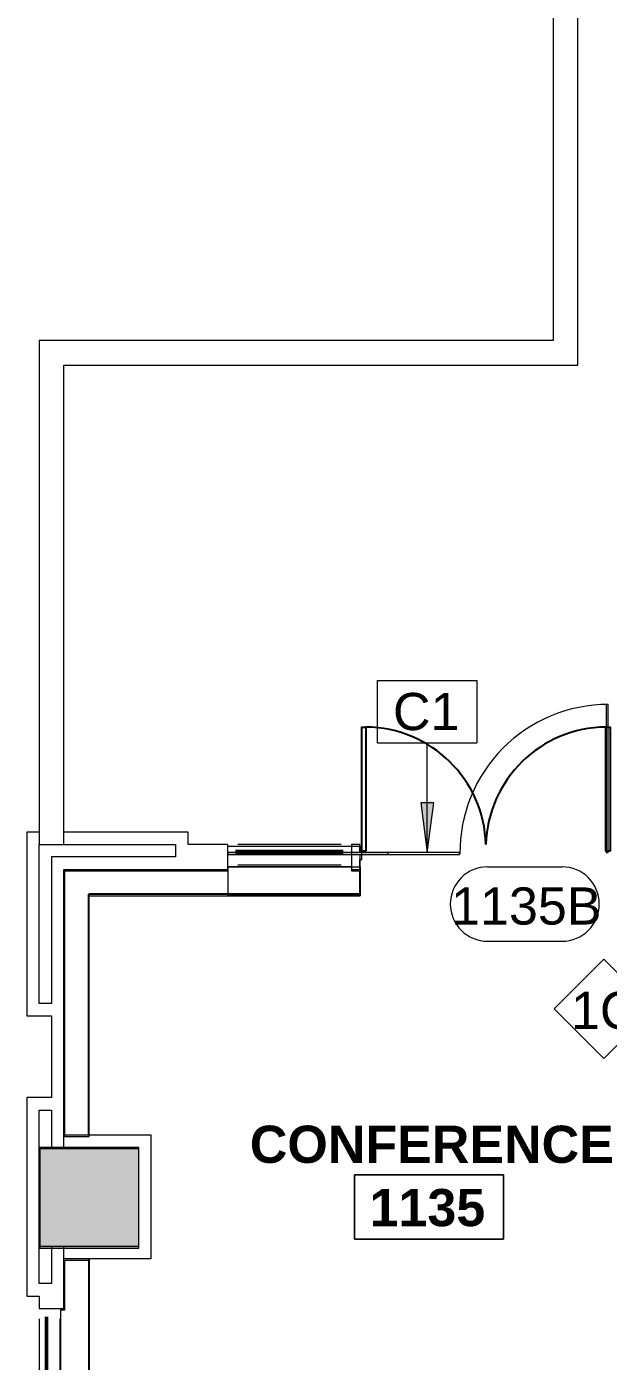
# Model space of a CAD drawing. Header units: inches. Extents: x 920 to 3142, y -796 to 870.
# Drawn here: x 1815.5 to 1956.1, y 361.7 to 684.6 of the extents above; entities that cross this region are included whole.
import ezdxf
from ezdxf.xclip import XClip

# ---------------------------------------------------------------- set-up
doc = ezdxf.new("R2010")
doc.units = ezdxf.units.IN
doc.header["$MEASUREMENT"] = 0
doc.header["$XCLIPFRAME"] = 2
doc.linetypes.add('L1$0$2DASHES', pattern=[163.199999, 71.999999, -24, 9.6, -24, 9.6, -24])
doc.linetypes.add('L1$0$PHANTOM4', pattern=[0.625, 0.3125, -0.0625, 0.0625, -0.0625, 0.0625, -0.0625])
for name, color, linetype in [('L1$0$A-Anno-Revs-FinF', 181, 'Continuous'), ('L1$0$DEMO', 7, 'L1$0$PHANTOM4'), ('L1$0$GLZ_GLAZING', 7, 'Continuous')]:
    doc.layers.add(name, color=color, linetype=linetype)
for name, color, linetype, lineweight in [('L1$0$ArchiCAD Doors_Pen_No__3', 7, 'Continuous', 20), ('L1$0$ArchiCAD Windows_Pen_No__4', 4, 'Continuous', 9), ('L1$0$BB Columns_Pen_No__3', 7, 'Continuous', 20), ('L1$0$BB Columns_Pen_No__7', 7, 'Continuous', 20), ('L1$0$BB Columns_Pen_No__95', 8, 'Continuous', 20), ('L1$0$BB Shell_Pen_No__100', 7, 'Continuous', 20), ('L1$0$BB Shell_Pen_No__95', 8, 'Continuous', 20), ('X2$0$18_0109_REV_dwg _7_', 8, 'Continuous', 9), ('X2$0$A-ANNO-KEYN', 231, 'Continuous', 9), ('X2$0$A-AREA-IDEN', 2, 'Continuous', 9), ('X2$0$A-DOOR', 31, 'Continuous', 13), ('X2$0$A-DOOR-IDEN', 31, 'Continuous', 9), ('X2$0$A-WALL', 113, 'Continuous', 9), ('X2$0$A-WALL-IDEN', 211, 'Continuous', 9), ('X2$0$A-WALL-PATT', 111, 'Continuous', 13), ('X2$0$I-WALL', 2, 'Continuous', 9), ('X2$0$S-COLS', 52, 'Continuous', 9)]:
    doc.layers.add(name, color=color, linetype=linetype, lineweight=lineweight)
doc.styles.add('X2$0$Arial', font='arial.ttf', dxfattribs={"height": 9})
doc.styles.add('X2$0$Swis721 Lt BT', font='swissl.ttf', dxfattribs={"height": 9})
doc.styles.add('X2$0$Swis721 Lt BT_B', font='', dxfattribs={"height": 9})
doc.styles.get('X2$0$Swis721 Lt BT_B').set_extended_font_data('Swis721 Lt BT', bold=True)

# ---------------------------------------------------------------- blocks, each defined once
blk = doc.blocks.new('L1$0$window-fixed')
at = {"layer": 'L1$0$ArchiCAD Windows_Pen_No__4', "linetype": 'L1$0$2DASHES'}
for p, q in [((-6723.6, 3788.31), (-6761.1, 3788.31)), ((-6681.6, 3788.31), (-6719.6, 3788.31)), ((-6640.1, 3788.31), (-6677.6, 3788.31)), ((-6723.6, 3783.31), (-6761.1, 3783.31)), ((-6681.6, 3783.31), (-6719.6, 3783.31)), ((-6640.09, 3783.31), (-6677.6, 3783.31))]:
    blk.add_line(p, q, dxfattribs=at)
at = {"layer": 'L1$0$ArchiCAD Windows_Pen_No__4', "linetype": 'Continuous'}
for p, q in [((-6723.17, 3788.31), (-6721.6, 3788.31)), ((-6721.6, 3788.31), (-6720.02, 3788.31)), ((-6681.17, 3788.31), (-6679.6, 3788.31)), ((-6679.6, 3788.31), (-6678.02, 3788.31))]:
    blk.add_line(p, q, dxfattribs=at)
at = {"layer": 'L1$0$GLZ_GLAZING', "color": 30, "linetype": 'Continuous'}
for p, q in [((-6723.1, 3786.81), (-6761.6, 3786.81)), ((-6761.6, 3786.32), (-6723.1, 3786.31)), ((-6681.1, 3786.81), (-6720.1, 3786.81)), ((-6720.1, 3786.32), (-6681.1, 3786.31)), ((-6639.59, 3786.81), (-6678.1, 3786.81)), ((-6678.1, 3786.32), (-6639.6, 3786.31))]:
    blk.add_line(p, q, dxfattribs=at)
at = {"layer": 'L1$0$GLZ_GLAZING', "color": 30, "linetype": 'Continuous', "const_width": 0.00174}
for points in [[(-6763.6, 3783.31), (-6761.1, 3783.31), (-6761.1, 3786.06), (-6761.6, 3786.06), (-6761.6, 3787.06), (-6761.1, 3787.06), (-6761.1, 3788.31), (-6763.6, 3788.31), (-6763.6, 3787.06), (-6763.6, 3787.06), (-6763.6, 3786.06), (-6763.6, 3786.06)], [(-6723.1, 3786.06), (-6723.1, 3787.06), (-6761.6, 3787.06), (-6761.6, 3786.07), (-6723.1, 3786.06)], [(-6719.6, 3783.31), (-6723.6, 3783.31), (-6723.6, 3786.06), (-6723.1, 3786.06), (-6723.1, 3787.06), (-6723.6, 3787.06), (-6723.6, 3788.31), (-6719.6, 3788.31), (-6719.6, 3787.06), (-6720.1, 3787.06), (-6720.1, 3786.06), (-6719.6, 3786.06)], [(-6681.1, 3786.06), (-6681.1, 3787.06), (-6720.1, 3787.06), (-6720.1, 3786.07), (-6681.59, 3786.06)], [(-6677.6, 3783.31), (-6681.6, 3783.31), (-6681.6, 3786.06), (-6681.1, 3786.06), (-6681.1, 3787.06), (-6681.6, 3787.06), (-6681.6, 3788.31), (-6677.6, 3788.31), (-6677.6, 3787.06), (-6678.1, 3787.06), (-6678.1, 3786.06), (-6677.6, 3786.06)], [(-6639.59, 3786.06), (-6639.59, 3787.06), (-6678.1, 3787.06), (-6678.1, 3786.07), (-6639.59, 3786.06)]]:
    blk.add_lwpolyline(points, close=True, dxfattribs=at)
blk.add_lwpolyline([(-6637.6, 3783.31), (-6637.6, 3788.31), (-6640.1, 3788.31), (-6640.09, 3787.06), (-6639.59, 3787.06), (-6639.59, 3786.06), (-6640.09, 3786.06), (-6640.09, 3783.31), (-6637.6, 3783.31)], dxfattribs=at)
blk = doc.blocks.new('L1')
at = {"layer": 'L1$0$BB Columns_Pen_No__95', "linetype": 'Continuous', "lineweight": 0, "true_color": 0x3f3f3f}
blk.add_hatch(color=250, dxfattribs=at).paths.add_polyline_path([(-7529.69, 3336.07), (-7529.69, 3312.07), (-7505.69, 3312.07), (-7505.69, 3336.07)])
at = {"layer": 'L1$0$A-Anno-Revs-FinF'}
for p, q in [((-7452.19, 3403.32), (-7452.19, 3397.32)), ((-7517.69, 3339.07), (-7517.69, 3397.32)), ((-7452.19, 3397.32), (-7517.69, 3397.32)), ((-7517.69, 3197.07), (-7517.59, 3309.07))]:
    blk.add_line(p, q, dxfattribs=at)
at = {"layer": 'L1$0$ArchiCAD Doors_Pen_No__3', "linetype": 'Continuous'}
for p, q in [((-7452.19, 3409.32), (-7454.19, 3409.32)), ((-7452.19, 3407.74), (-7452.19, 3409.32)), ((-7451.69, 3407.74), (-7452.19, 3407.74)), ((-7451.69, 3405.74), (-7451.69, 3407.74)), ((-7452.19, 3403.32), (-7452.19, 3405.74)), ((-7452.19, 3405.74), (-7451.69, 3405.74)), ((-7454.19, 3403.32), (-7452.19, 3403.32))]:
    blk.add_line(p, q, dxfattribs=at)
at = {"layer": 'L1$0$ArchiCAD Windows_Pen_No__4', "linetype": 'Continuous'}
blk.add_line((-7456.69, 3409.32), (-7481.69, 3409.32), dxfattribs=at)
at = {"layer": 'L1$0$ArchiCAD Windows_Pen_No__4', "linetype": 'L1$0$2DASHES'}
blk.add_line((-7456.69, 3404.32), (-7481.69, 3404.32), dxfattribs=at)
at = {"layer": 'L1$0$BB Columns_Pen_No__3', "linetype": 'Continuous'}
for p, q in [((-7523.69, 3339.07), (-7502.69, 3339.07)), ((-7502.69, 3339.07), (-7502.69, 3309.07)), ((-7502.69, 3309.07), (-7523.69, 3309.07))]:
    blk.add_line(p, q, dxfattribs=at)
at = {"layer": 'L1$0$BB Columns_Pen_No__7', "linetype": 'Continuous', "flags": 128}
blk.add_lwpolyline([(-7529.69, 3336.07), (-7505.69, 3336.07), (-7505.69, 3312.07), (-7529.69, 3312.07)], close=True, dxfattribs=at)
at = {"layer": 'L1$0$BB Shell_Pen_No__100', "linetype": 'Continuous'}
for p, q in [((-7484.19, 3409.32), (-7484.19, 3403.32)), ((-7454.19, 3409.32), (-7454.19, 3403.32))]:
    blk.add_line(p, q, dxfattribs=at)
at = {"layer": 'L1$0$BB Shell_Pen_No__100', "linetype": 'Continuous', "flags": 128}
for points in [[(-7529.69, 3412.32), (-7532.69, 3412.32)], [(-7532.69, 3412.32), (-7532.69, 3367.84)], [(-7493.69, 3412.32), (-7523.69, 3412.32)], [(-7493.69, 3409.32), (-7493.69, 3412.32)], [(-7529.69, 3409.32), (-7496.69, 3409.32)], [(-7529.69, 3370.84), (-7529.69, 3409.32)], [(-7496.69, 3409.32), (-7496.69, 3406.32)], [(-7484.19, 3409.32), (-7493.69, 3409.32)], [(-7493.69, 3409.32), (-7493.69, 3409.32)], [(-7496.69, 3406.32), (-7526.69, 3406.32)], [(-7526.69, 3406.32), (-7526.69, 3370.84)], [(-7523.69, 3403.32), (-7493.69, 3403.32)], [(-7523.69, 3336.07), (-7523.69, 3403.32)], [(-7493.69, 3403.32), (-7484.19, 3403.32)], [(-7526.69, 3370.84), (-7529.69, 3370.84)], [(-7532.69, 3367.84), (-7526.69, 3367.84)], [(-7526.69, 3367.84), (-7526.69, 3348.07)], [(-7526.69, 3348.07), (-7532.69, 3348.07)], [(-7532.69, 3348.07), (-7532.69, 3300.07)], [(-7529.69, 3345.07), (-7526.69, 3345.07)], [(-7529.69, 3303.07), (-7529.69, 3345.07)], [(-7526.69, 3345.07), (-7526.69, 3336.07)], [(-7526.69, 3336.07), (-7523.69, 3336.07)], [(-7529.69, 3297.07), (-7523.69, 3297.07), (-7523.69, 3312.07)], [(-7523.69, 3312.07), (-7526.69, 3312.07)], [(-7526.69, 3312.07), (-7526.69, 3303.07)], [(-7526.69, 3303.07), (-7529.69, 3303.07)], [(-7532.69, 3300.07), (-7529.69, 3300.07)], [(-7529.69, 3300.07), (-7529.69, 3297.07)]]:
    blk.add_lwpolyline(points, dxfattribs=at)
at = {"layer": 'L1$0$BB Shell_Pen_No__95', "linetype": 'Continuous'}
for p, q in [((-7529.69, 3412.32), (-7529.69, 3409.32)), ((-7523.69, 3409.32), (-7523.69, 3412.32))]:
    blk.add_line(p, q, dxfattribs=at)
at = {"layer": 'L1$0$BB Shell_Pen_No__95', "linetype": 'Continuous', "flags": 128}
for points in [[(-7405.44, 3773.32), (-7405.44, 3531.32)], [(-7399.44, 3525.32), (-7399.44, 3767.32)], [(-7529.69, 3531.32), (-7529.69, 3412.32)], [(-7405.44, 3531.32), (-7529.69, 3531.32)], [(-7523.69, 3412.32), (-7523.69, 3525.32)], [(-7523.69, 3525.32), (-7399.44, 3525.32)]]:
    blk.add_lwpolyline(points, dxfattribs=at)
at = {"layer": 'L1$0$DEMO', "linetype": 'Continuous'}
for points in [[(-7450.69, 3407.74), (-7451.69, 3407.74), (-7451.69, 3437.74), (-7450.69, 3437.74)], [(-7391.69, 3407.74), (-7392.69, 3407.74), (-7392.69, 3437.74), (-7391.69, 3437.74)]]:
    blk.add_lwpolyline(points, close=True, dxfattribs=at)
blk.add_lwpolyline([(-7392.69, 3407.74), (-7392.69, 3437.74)], dxfattribs=at)
for centre, start, end in [((-7450.92, 3408.5), 1.6039, 89.5431), ((-7392.46, 3408.5), 90.4569, 178.3961)]:
    blk.add_arc(centre, 29.24, start, end, dxfattribs=at)
at = {"layer": 'L1$0$GLZ_GLAZING', "color": 30, "linetype": 'Continuous'}
for p, q in [((-7456.19, 3407.82), (-7482.19, 3407.82)), ((-7482.19, 3407.32), (-7456.19, 3407.32))]:
    blk.add_line(p, q, dxfattribs=at)
at = {"layer": 'L1$0$GLZ_GLAZING', "color": 30, "linetype": 'Continuous', "const_width": 0.00174}
for points in [[(-7484.19, 3409.32), (-7484.19, 3404.32), (-7481.69, 3404.32), (-7481.69, 3407.07), (-7482.19, 3407.07), (-7482.19, 3408.07), (-7481.69, 3408.07), (-7481.69, 3409.32)], [(-7454.19, 3409.32), (-7454.19, 3404.32), (-7456.69, 3404.32), (-7456.69, 3407.07), (-7456.19, 3407.07), (-7456.19, 3408.07), (-7456.69, 3408.07), (-7456.69, 3409.32)]]:
    blk.add_lwpolyline(points, close=True, dxfattribs=at)
blk.add_lwpolyline([(-7456.69, 3408.07), (-7482.19, 3408.06), (-7482.19, 3407.07), (-7456.69, 3407.07)], dxfattribs=at)
at = {"layer": 'L1$0$A-Anno-Revs-FinF', "rotation": 90}
blk.add_blockref('L1$0$window-fixed', (-3741.38, 9934.66), dxfattribs=at)
blk = doc.blocks.new('X2$0$Walls 27 - Walls 1-5287015-FIRST FLOOR CONSTRUCTION')
at = {"layer": 'X2$0$A-WALL'}
for p, q in [((-1087.43, 481.31), (-1117.43, 481.31)), ((-1117.43, 481.31), (-1117.43, 480.31)), ((-1087.43, 480.31), (-1087.43, 481.31)), ((-1117.43, 480.31), (-1156.93, 480.31)), ((-1156.93, 480.31), (-1156.93, 416.06)), ((-1085.43, 480.31), (-1087.43, 480.31)), ((-1085.43, 474.31), (-1085.43, 480.31)), ((-1150.93, 416.06), (-1150.93, 474.31)), ((-1150.93, 474.31), (-1085.43, 474.31)), ((-1156.93, 416.06), (-1150.93, 416.06))]:
    blk.add_line(p, q, dxfattribs=at)
blk = doc.blocks.new('X2$0$Walls 29 - Walls 1-5287736-FIRST FLOOR CONSTRUCTION')
at = {"layer": 'X2$0$A-WALL'}
for p, q in [((-1150.93, 386.06), (-1156.93, 386.06)), ((-1156.93, 386.06), (-1156.93, 374.06)), ((-1150.93, 299.06), (-1150.93, 386.06)), ((-1156.93, 374.06), (-1157.93, 374.06)), ((-1157.93, 374.06), (-1157.93, 274.06))]:
    blk.add_line(p, q, dxfattribs=at)
blk = doc.blocks.new('X2$0$Concrete-Rectangular-Column - 24 X 24-V16-FIRST FLOOR CONSTRUCTION')
at = {"layer": 'X2$0$S-COLS'}
blk.add_hatch(color=7, dxfattribs=at).paths.add_polyline_path([(-12, -12), (12, -12), (12, 12), (-12, 12), (-12, 11.75)], flags=0)
at = {"layer": 'X2$0$S-COLS', "color": 8, "lineweight": 20}
for p, q in [((12, 12), (-12, 12)), ((-12, 12), (-12, -12)), ((12, -12), (12, 12)), ((-12, -12), (12, -12))]:
    blk.add_line(p, q, dxfattribs=at)
blk = doc.blocks.new('X2$0$Single Glass Door - 36_ x 84_ Exterior Storefront _ Sidelight-5662892-FIRST FLOOR CONSTRUCTION')
at = {"layer": 'X2$0$A-DOOR', "lineweight": 20}
for p, q in [((17.40625, 36.0625), (17.40625, 0.25)), ((17.90625, 36.0625), (17.40625, 36.0625)), ((17.90625, 0.25), (17.90625, 36.0625)), ((17.40625, 0.25), (17.90625, 0.25))]:
    blk.add_line(p, q, dxfattribs=at)
at = {"layer": 'X2$0$A-DOOR', "lineweight": 9}
blk.add_arc((17.90625, 0.25), 35.8125, 90, 180.5, dxfattribs=at)
blk = doc.blocks.new('X2$0$Room Tag - Room Name and Number-3379422-FIRST FLOOR CONSTRUCTION')
at = {"layer": 'X2$0$A-AREA-IDEN'}
for p, q in [((-0.1881, -0.1636), (-0.1881, -0.0018)), ((-0.1881, -0.0018), (0.1869, -0.0018)), ((0.1869, -0.0018), (-0.1881, -0.0018)), ((-0.1881, -0.0018), (-0.1881, -0.1636)), ((0.1869, -0.0018), (0.1869, -0.1636)), ((0.1869, -0.1636), (0.1869, -0.0018)), ((0.1869, -0.1636), (-0.1881, -0.1636)), ((-0.1881, -0.1636), (0.1869, -0.1636))]:
    blk.add_line(p, q, dxfattribs=at)
blk = doc.blocks.new('X2$0$Wall Tag - 1_4_-62626-FIRST FLOOR CONSTRUCTION')
at = {"layer": 'X2$0$A-WALL-IDEN'}
for p, q in [((-0.125, 0), (0, 0.125)), ((0, 0.125), (0.125, 0)), ((-0.125, 0), (0, -0.125)), ((0, -0.125), (0.125, 0))]:
    blk.add_line(p, q, dxfattribs=at)
blk = doc.blocks.new('X2$0$Door Tag - Door Tag-41184-FIRST FLOOR CONSTRUCTION')
at = {"layer": 'X2$0$A-DOOR-IDEN'}
for p, q in [((-0.09375, 0.09375), (0.09375, 0.09375)), ((-0.09375, -0.09375), (0.09375, -0.09375))]:
    blk.add_line(p, q, dxfattribs=at)
for centre, start, end in [((-0.09375, 0), 90, 270), ((0.09375, 0), 270, 90)]:
    blk.add_arc(centre, 0.09375, start, end, dxfattribs=at)
blk = doc.blocks.new('X2$0$Keynote Tag - Keynote Number - Boxed-135510-FIRST FLOOR CONSTRUCTION')
at = {"layer": 'X2$0$A-ANNO-KEYN'}
for p, q in [((-0.125, -0.0792), (-0.125, 0.0781)), ((-0.125, 0.0781), (0.125, 0.0781)), ((0.125, 0.0781), (0.125, -0.0792)), ((-0.125, -0.0792), (0.125, -0.0792))]:
    blk.add_line(p, q, dxfattribs=at)
blk = doc.blocks.new('X2')
at = {"layer": 'X2$0$A-ANNO-KEYN'}
blk.add_hatch(color=256, dxfattribs=at).paths.add_polyline_path([(-1069.25, 484.81), (-1067.67, 496.81), (-1070.83, 496.81)], flags=0)
at = {"layer": 'X2$0$A-WALL-PATT', "lineweight": 9}
h = blk.add_hatch(color=7, dxfattribs=at)
h.paths.add_polyline_path([(-1018.68, 484.31), (-991.43, 484.31), (-991.43, 484.81), (-1018.68, 484.81)], flags=0)
h.paths.add_polyline_path([(-1078.68, 484.31), (-1078.68, 484.81), (-1117.43, 484.81), (-1117.43, 484.31), (-1085.43, 484.31)], flags=0)
at = {"layer": 'X2$0$A-ANNO-KEYN'}
for p, q in [((-1069.25, 484.81), (-1069.25, 511.35)), ((-1067.67, 496.81), (-1070.83, 496.81)), ((-1070.83, 496.81), (-1069.25, 484.81)), ((-1069.25, 484.81), (-1067.67, 496.81))]:
    blk.add_line(p, q, dxfattribs=at)
at = {"layer": 'X2$0$A-WALL'}
for p, q in [((-1117.43, 481.31), (-1085.43, 481.31)), ((-1117.43, 481.31), (-1117.43, 474.31)), ((-1085.43, 481.31), (-1085.43, 474.31)), ((-1085.43, 474.31), (-1117.43, 474.31))]:
    blk.add_line(p, q, dxfattribs=at)
at = {"layer": 'X2$0$I-WALL'}
for p, q in [((-1117.43, 486.31), (-1085.43, 486.31)), ((-1117.43, 484.81), (-1117.43, 486.31)), ((-1085.43, 484.81), (-1085.43, 486.31)), ((-1078.68, 484.31), (-1078.68, 484.81)), ((-1117.43, 481.31), (-1117.43, 484.31)), ((-1117.43, 481.31), (-1117.43, 481.31)), ((-1085.43, 481.31), (-1085.43, 484.31))]:
    blk.add_line(p, q, dxfattribs=at)
at = {"layer": 'X2$0$I-WALL', "color": 8, "lineweight": 20}
for p, q in [((-1078.68, 484.81), (-1117.43, 484.81)), ((-1117.43, 484.81), (-1117.43, 484.31)), ((-1117.43, 484.31), (-1078.68, 484.31))]:
    blk.add_line(p, q, dxfattribs=at)
at = {"layer": 'X2$0$I-WALL', "lineweight": 13}
for p, q in [((-1061.43, 484.81), (-1078.68, 484.81)), ((-1061.43, 484.31), (-1061.43, 484.81)), ((-1078.68, 484.31), (-1061.43, 484.31))]:
    blk.add_line(p, q, dxfattribs=at)
at = {"layer": 'X2$0$18_0109_REV_dwg _7_'}
ref = blk.add_blockref('L1', (6366.63, -2922.6), dxfattribs=at)
XClip(ref).set_block_clipping_path([(-7565.77838059, 2127.0822525233), (-6206.3289485376, 3792.4196422704)])
at = {"layer": 'X2$0$A-ANNO-KEYN', "xscale": 95.99999999999994, "yscale": 95.99999999999994, "zscale": 95.99999999999994}
blk.add_blockref('X2$0$Keynote Tag - Keynote Number - Boxed-135510-FIRST FLOOR CONSTRUCTION', (-1069.25, 518.96), dxfattribs=at)
at = {"layer": 'X2$0$A-AREA-IDEN', "xscale": 95.99999999999994, "yscale": 95.99999999999994, "zscale": 95.99999999999994}
blk.add_blockref('X2$0$Room Tag - Room Name and Number-3379422-FIRST FLOOR CONSTRUCTION', (-1068.77, 406.97), dxfattribs=at)
at = {"layer": 'X2$0$A-DOOR'}
blk.add_blockref('X2$0$Single Glass Door - 36_ x 84_ Exterior Storefront _ Sidelight-5662892-FIRST FLOOR CONSTRUCTION', (-1043.43, 484.56), dxfattribs=at)
at = {"layer": 'X2$0$A-DOOR-IDEN', "xscale": 95.99999999999994, "yscale": 95.99999999999994, "zscale": 95.99999999999994}
blk.add_blockref('X2$0$Door Tag - Door Tag-41184-FIRST FLOOR CONSTRUCTION', (-1045.66, 472.33), dxfattribs=at)
at = {"layer": 'X2$0$A-WALL'}
for name in ['X2$0$Walls 27 - Walls 1-5287015-FIRST FLOOR CONSTRUCTION', 'X2$0$Walls 29 - Walls 1-5287736-FIRST FLOOR CONSTRUCTION']:
    blk.add_blockref(name, (0, 0), dxfattribs=at)
at = {"layer": 'X2$0$A-WALL-IDEN', "xscale": 95.99999999999994, "yscale": 95.99999999999994, "zscale": 95.99999999999994}
blk.add_blockref('X2$0$Wall Tag - 1_4_-62626-FIRST FLOOR CONSTRUCTION', (-1026.59, 446.97), dxfattribs=at)
at = {"layer": 'X2$0$S-COLS'}
blk.add_blockref('X2$0$Concrete-Rectangular-Column - 24 X 24-V16-FIRST FLOOR CONSTRUCTION', (-1150.93, 401.06), dxfattribs=at)
at = {"layer": 'X2$0$A-ANNO-KEYN', "insert": (-1077.53, 523.41), "char_height": 9, "width": 19.695, "attachment_point": 1, "style": 'X2$0$Arial'}
blk.add_mtext('C1', dxfattribs=at)
at = {"layer": 'X2$0$A-AREA-IDEN', "char_height": 9, "attachment_point": 1, "style": 'X2$0$Swis721 Lt BT_B'}
for s, insert, width in [('CONFERENCE', (-1112.13, 418.69), 104.838), ('1135', (-1083.18, 403.37), 33.936)]:
    blk.add_mtext(s, dxfattribs=dict(at, insert=insert, width=width))
at = {"layer": 'X2$0$A-DOOR-IDEN', "insert": (-1063.47, 476.35), "char_height": 9, "width": 42.723, "attachment_point": 1, "style": 'X2$0$Swis721 Lt BT'}
blk.add_mtext('1135B', dxfattribs=at)
at = {"layer": 'X2$0$A-WALL-IDEN', "insert": (-1034.5, 451.09), "char_height": 9, "width": 18.786, "attachment_point": 1, "style": 'X2$0$Swis721 Lt BT'}
blk.add_mtext('1C', dxfattribs=at)

msp = doc.modelspace()

# ---------------------------------------------------------------- block references
at = {"color": 250}
msp.add_blockref('X2', (2981.59, 0), dxfattribs=at)

doc.saveas('drawing.dxf')
